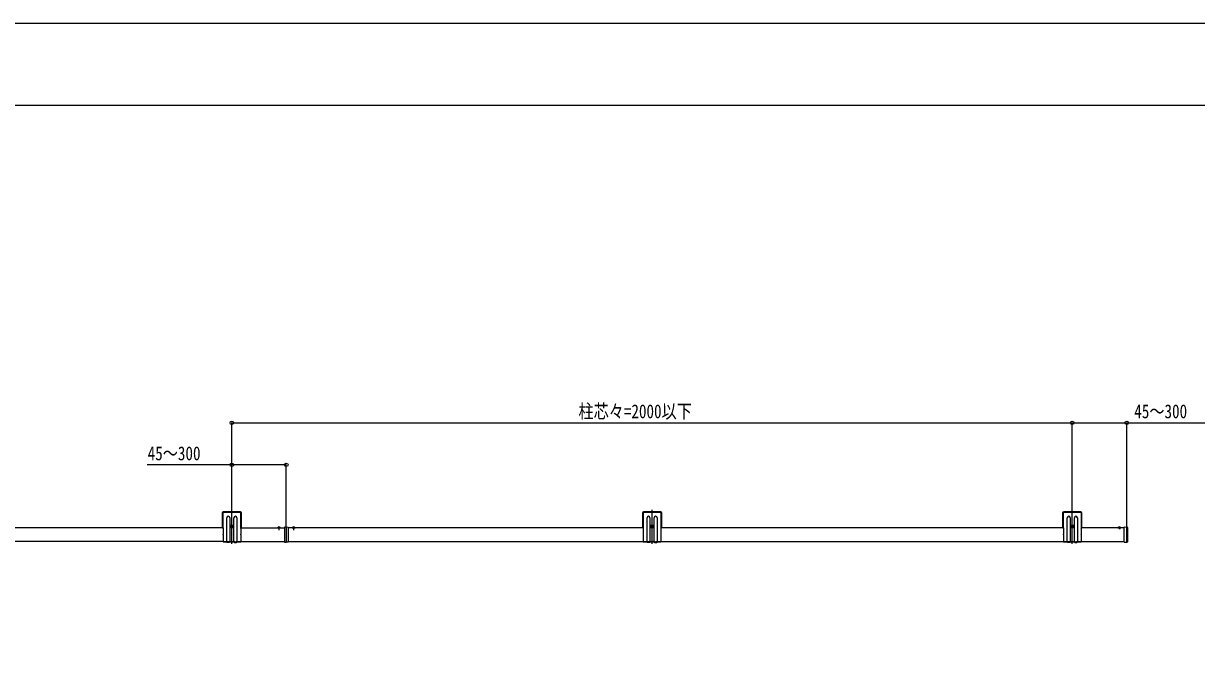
# Model space of a CAD drawing. Units: millimetres, scale not verified. Extents: x -4205 to 4205, y -2970 to 2970.
# Drawn here: x 9 to 2801, y 1454 to 2970 of the extents above; entities that cross this region are included whole.
import ezdxf
from ezdxf.enums import TextEntityAlignment as Align

# ---------------------------------------------------------------- set-up
doc = ezdxf.new("R2010")
doc.units = ezdxf.units.MM
doc.header["$LTSCALE"] = 16
for name, color, linetype in [('0-3_YKK_A1', 4, 'Continuous'), ('0-4_YKK_D', 6, 'Continuous'), ('0-5_YKK_ZWAK', 7, 'Continuous')]:
    doc.layers.add(name, color=color, linetype=linetype)
doc.styles.add('ＭＳ ゴシック', font='')
doc.styles.get('ＭＳ ゴシック').set_extended_font_data('MS Gothic')

msp = doc.modelspace()

# ---------------------------------------------------------------- linework, layer by layer
at = {"layer": '0-3_YKK_A1'}
for p, q in [((482.02, 1805.24), (482.02, 1771.74)), ((483.52, 1805.24), (483.52, 1770.24)), ((525.52, 1807.74), (484.52, 1807.74)), ((525.52, 1806.24), (484.52, 1806.24)), ((493.02, 1736.24), (493.02, 1793.94)), ((500.02, 1793.94), (500.02, 1736.24)), ((505.02, 1731.54), (505.02, 1812.44)), ((510.02, 1736.24), (510.02, 1793.94)), ((517.02, 1793.94), (517.02, 1736.24)), ((526.52, 1770.24), (526.52, 1805.24)), ((528.02, 1771.74), (528.02, 1805.24)), ((1482.02, 1805.24), (1482.02, 1771.74)), ((1483.52, 1805.24), (1483.52, 1770.24)), ((1525.52, 1807.74), (1484.52, 1807.74)), ((1525.52, 1806.24), (1484.52, 1806.24)), ((1493.02, 1736.24), (1493.02, 1793.94)), ((1500.02, 1793.94), (1500.02, 1736.24)), ((1505.02, 1731.54), (1505.02, 1812.44)), ((1510.02, 1736.24), (1510.02, 1793.94)), ((1517.02, 1793.94), (1517.02, 1736.24)), ((1526.52, 1770.24), (1526.52, 1805.24)), ((1528.02, 1771.74), (1528.02, 1805.24)), ((2482.02, 1805.24), (2482.02, 1771.74)), ((2483.52, 1805.24), (2483.52, 1770.24)), ((2525.52, 1807.74), (2484.52, 1807.74)), ((2525.52, 1806.24), (2484.52, 1806.24)), ((2493.02, 1736.24), (2493.02, 1793.94)), ((2500.02, 1793.94), (2500.02, 1736.24)), ((2505.02, 1731.54), (2505.02, 1812.44)), ((2510.02, 1736.24), (2510.02, 1793.94)), ((2517.02, 1793.94), (2517.02, 1736.24)), ((2526.52, 1770.24), (2526.52, 1805.24)), ((2528.02, 1771.74), (2528.02, 1805.24)), ((484.02, 1769.74), (-344.48, 1769.74)), ((484.02, 1769.74), (482.02, 1771.74)), ((484.02, 1769.74), (484.02, 1769.45)), ((484.02, 1768.02), (484.02, 1754.45)), ((500.77, 1772.94), (509.27, 1772.94)), ((509.27, 1772.94), (500.77, 1772.94)), ((503.77, 1772.52), (502.94, 1772.52)), ((505.02, 1768.69), (505.02, 1777.19)), ((506.26, 1773.35), (507.09, 1773.35)), ((528.02, 1771.74), (526.02, 1769.74)), ((526.02, 1769.74), (630.02, 1769.74)), ((526.02, 1769.74), (526.02, 1769.45)), ((526.02, 1768.02), (526.02, 1754.45)), ((613.42, 1769.74), (620.62, 1769.74)), ((614.97, 1771.7), (615.87, 1769.89)), ((617.02, 1769.28), (615.87, 1769.89)), ((617.02, 1773.24), (617.02, 1764.08)), ((617.02, 1769.28), (618.16, 1769.89)), ((619.07, 1771.7), (618.16, 1769.89)), ((630.02, 1771.52), (630.02, 1770.72)), ((634.52, 1771.99), (630.21, 1771.72)), ((634.52, 1770.99), (634.52, 1736.48)), ((1484.02, 1769.74), (639.02, 1769.74)), ((648.42, 1769.74), (655.62, 1769.74)), ((649.97, 1771.7), (650.87, 1769.89)), ((652.02, 1769.28), (650.87, 1769.89)), ((652.02, 1773.24), (652.02, 1764.08)), ((652.02, 1769.28), (653.16, 1769.89)), ((654.07, 1771.7), (653.16, 1769.89)), ((1484.02, 1769.74), (1482.02, 1771.74)), ((1484.02, 1769.74), (1484.02, 1769.45)), ((1484.02, 1768.02), (1484.02, 1754.45)), ((1500.77, 1772.94), (1509.27, 1772.94)), ((1509.27, 1772.94), (1500.77, 1772.94)), ((1503.77, 1772.52), (1502.94, 1772.52)), ((1505.02, 1768.69), (1505.02, 1777.19)), ((1506.26, 1773.35), (1507.09, 1773.35)), ((1528.02, 1771.74), (1526.02, 1769.74)), ((2484.02, 1769.74), (1526.02, 1769.74)), ((1526.02, 1769.74), (1526.02, 1769.45)), ((1526.02, 1768.02), (1526.02, 1754.45)), ((2484.02, 1769.74), (2482.02, 1771.74)), ((2484.02, 1769.74), (2484.02, 1769.45)), ((2484.02, 1768.02), (2484.02, 1754.45)), ((2500.77, 1772.94), (2509.27, 1772.94)), ((2509.27, 1772.94), (2500.77, 1772.94)), ((2503.77, 1772.52), (2502.94, 1772.52)), ((2505.02, 1768.69), (2505.02, 1777.19)), ((2506.26, 1773.35), (2507.09, 1773.35)), ((2528.02, 1771.74), (2526.02, 1769.74)), ((2628.52, 1769.74), (2526.02, 1769.74)), ((2526.02, 1769.74), (2526.02, 1769.45)), ((2526.02, 1768.02), (2526.02, 1754.45)), ((2613.42, 1769.74), (2620.62, 1769.74)), ((2614.97, 1771.7), (2615.87, 1769.89)), ((2617.02, 1769.28), (2615.87, 1769.89)), ((2617.02, 1773.24), (2617.02, 1766.66)), ((2617.02, 1769.28), (2618.16, 1769.89)), ((2619.07, 1771.7), (2618.16, 1769.89)), ((2628.52, 1770.99), (2628.52, 1771.67)), ((2628.52, 1736.49), (2628.52, 1770.99)), ((2628.84, 1771.97), (2635.58, 1771.55)), ((2634.52, 1734.63), (2634.52, 1772.96)), ((2636.52, 1770.56), (2636.52, 1736.92)), ((484.02, 1737.74), (-344.48, 1737.74)), ((484.02, 1753.02), (484.02, 1736.24)), ((484.02, 1737.74), (494.02, 1737.74)), ((484.02, 1736.24), (493.02, 1736.24)), ((499.02, 1735.24), (494.02, 1735.24)), ((498.02, 1736.74), (495.02, 1736.74)), ((499.02, 1737.74), (511.02, 1737.74)), ((500.02, 1736.24), (510.02, 1736.24)), ((511.02, 1735.24), (516.02, 1735.24)), ((512.02, 1736.74), (515.02, 1736.74)), ((516.02, 1737.74), (526.02, 1737.74)), ((517.02, 1736.24), (526.02, 1736.24)), ((526.02, 1753.02), (526.02, 1736.24)), ((526.02, 1737.74), (630.02, 1737.74)), ((630.21, 1735.75), (634.52, 1735.49)), ((634.52, 1735.49), (634.52, 1736.48)), ((638.83, 1735.75), (634.52, 1735.49)), ((639.02, 1737.74), (1484.02, 1737.74)), ((639.02, 1736.75), (639.02, 1735.95)), ((1484.02, 1753.02), (1484.02, 1736.24)), ((1484.02, 1737.74), (1494.02, 1737.74)), ((1484.02, 1736.24), (1493.02, 1736.24)), ((1499.02, 1735.24), (1494.02, 1735.24)), ((1498.02, 1736.74), (1495.02, 1736.74)), ((1499.02, 1737.74), (1511.02, 1737.74)), ((1500.02, 1736.24), (1510.02, 1736.24)), ((1511.02, 1735.24), (1516.02, 1735.24)), ((1512.02, 1736.74), (1515.02, 1736.74)), ((1516.02, 1737.74), (1526.02, 1737.74)), ((1517.02, 1736.24), (1526.02, 1736.24)), ((1526.02, 1753.02), (1526.02, 1736.24)), ((1526.02, 1737.74), (2484.02, 1737.74)), ((2484.02, 1753.02), (2484.02, 1736.24)), ((2484.02, 1737.74), (2494.02, 1737.74)), ((2484.02, 1736.24), (2493.02, 1736.24)), ((2499.02, 1735.24), (2494.02, 1735.24)), ((2498.02, 1736.74), (2495.02, 1736.74)), ((2499.02, 1737.74), (2511.02, 1737.74)), ((2500.02, 1736.24), (2510.02, 1736.24)), ((2511.02, 1735.24), (2516.02, 1735.24)), ((2512.02, 1736.74), (2515.02, 1736.74)), ((2516.02, 1737.74), (2526.02, 1737.74)), ((2517.02, 1736.24), (2526.02, 1736.24)), ((2526.02, 1753.02), (2526.02, 1736.24)), ((2526.02, 1737.74), (2628.52, 1737.74)), ((2628.52, 1735.81), (2628.52, 1736.49)), ((2628.84, 1735.51), (2635.58, 1735.92))]:
    msp.add_line(p, q, dxfattribs=at)
for points in [[(502.94, 1772.52), (502.94, 1773.35), (503.77, 1773.35)], [(504.6, 1774.18), (504.6, 1775.01), (505.43, 1775.01), (505.43, 1774.18)], [(505.43, 1771.69), (505.43, 1770.86), (504.6, 1770.86), (504.6, 1771.69)], [(507.09, 1773.35), (507.09, 1772.52), (506.26, 1772.52)], [(630.02, 1770.72), (630.02, 1736.75), (630.02, 1735.95)], [(634.52, 1770.99), (634.52, 1771.99), (638.83, 1771.72)], [(639.02, 1771.52), (639.02, 1770.72), (639.02, 1736.75)], [(1502.94, 1772.52), (1502.94, 1773.35), (1503.77, 1773.35)], [(1504.6, 1774.18), (1504.6, 1775.01), (1505.43, 1775.01), (1505.43, 1774.18)], [(1505.43, 1771.69), (1505.43, 1770.86), (1504.6, 1770.86), (1504.6, 1771.69)], [(1507.09, 1773.35), (1507.09, 1772.52), (1506.26, 1772.52)], [(2502.94, 1772.52), (2502.94, 1773.35), (2503.77, 1773.35)], [(2504.6, 1774.18), (2504.6, 1775.01), (2505.43, 1775.01), (2505.43, 1774.18)], [(2505.43, 1771.69), (2505.43, 1770.86), (2504.6, 1770.86), (2504.6, 1771.69)], [(2507.09, 1773.35), (2507.09, 1772.52), (2506.26, 1772.52)]]:
    msp.add_lwpolyline(points, dxfattribs=at)
for centre, radius in [((505.02, 1772.94), 4.25), ((505.02, 1772.94), 2.25), ((1505.02, 1772.94), 4.25), ((1505.02, 1772.94), 2.25), ((2505.02, 1772.94), 4.25), ((2505.02, 1772.94), 2.25)]:
    msp.add_circle(centre, radius, dxfattribs=at)
for centre, radius, start, end in [((484.52, 1805.24), 2.5, 90, 180), ((484.52, 1805.24), 1, 90, 180), ((496.52, 1793.94), 3.5, 0, 180), ((513.52, 1793.94), 3.5, 0, 180), ((525.52, 1805.24), 2.5, 0, 90), ((525.52, 1805.24), 1, 0, 90), ((1484.52, 1805.24), 2.5, 90, 180), ((1484.52, 1805.24), 1, 90, 180), ((1496.52, 1793.94), 3.5, 0, 180), ((1513.52, 1793.94), 3.5, 0, 180), ((1525.52, 1805.24), 2.5, 0, 90), ((1525.52, 1805.24), 1, 0, 90), ((2484.52, 1805.24), 2.5, 90, 180), ((2484.52, 1805.24), 1, 90, 180), ((2496.52, 1793.94), 3.5, 0, 180), ((2513.52, 1793.94), 3.5, 0, 180), ((2525.52, 1805.24), 2.5, 0, 90), ((2525.52, 1805.24), 1, 0, 90), ((483.32, 1768.74), 1, 314.427, 45.573), ((503.77, 1774.18), 0.83, 270, 0), ((503.77, 1771.69), 0.83, 0, 90), ((506.26, 1774.18), 0.83, 180, 270), ((506.26, 1771.69), 0.83, 90, 180), ((526.72, 1768.74), 1, 134.427, 225.573), ((613.42, 1769.89), 0.154, 152.71904, 270), ((617.02, 1768.04), 4.2, 27.28096, 152.71904), ((620.62, 1769.89), 0.154, 270, 27.28096), ((630.22, 1771.52), 0.2, 93.5, 180), ((638.82, 1771.52), 0.2, 0, 86.5), ((648.42, 1769.89), 0.154, 152.71904, 270), ((652.02, 1768.04), 4.2, 27.28096, 152.71904), ((655.62, 1769.89), 0.154, 270, 27.28096), ((1483.32, 1768.74), 1, 314.427, 45.573), ((1503.77, 1774.18), 0.83, 270, 0), ((1503.77, 1771.69), 0.83, 0, 90), ((1506.26, 1774.18), 0.83, 180, 270), ((1506.26, 1771.69), 0.83, 90, 180), ((1526.72, 1768.74), 1, 134.427, 225.573), ((2483.32, 1768.74), 1, 314.427, 45.573), ((2503.77, 1774.18), 0.83, 270, 0), ((2503.77, 1771.69), 0.83, 0, 90), ((2506.26, 1774.18), 0.83, 180, 270), ((2506.26, 1771.69), 0.83, 90, 180), ((2526.72, 1768.74), 1, 134.427, 225.573), ((2613.42, 1769.89), 0.154, 152.71904, 270), ((2617.02, 1768.04), 4.2, 27.28096, 152.71904), ((2620.62, 1769.89), 0.154, 270, 27.28096), ((2628.82, 1771.67), 0.3, 86.5, 180), ((2635.52, 1770.56), 1, 0, 86.5), ((483.32, 1753.74), 1, 314.427, 45.573), ((494.02, 1736.24), 1, 180, 270), ((495.02, 1737.74), 1, 180, 270), ((498.02, 1737.74), 1, 270, 0), ((499.02, 1736.24), 1, 270, 0), ((511.02, 1736.24), 1, 180, 270), ((512.02, 1737.74), 1, 180, 270), ((515.02, 1737.74), 1, 270, 0), ((516.02, 1736.24), 1, 270, 0), ((526.72, 1753.74), 1, 134.427, 225.573), ((630.22, 1735.95), 0.2, 180, 266.5), ((638.82, 1735.95), 0.2, 273.5, 0), ((1483.32, 1753.74), 1, 314.427, 45.573), ((1494.02, 1736.24), 1, 180, 270), ((1495.02, 1737.74), 1, 180, 270), ((1498.02, 1737.74), 1, 270, 0), ((1499.02, 1736.24), 1, 270, 0), ((1511.02, 1736.24), 1, 180, 270), ((1512.02, 1737.74), 1, 180, 270), ((1515.02, 1737.74), 1, 270, 0), ((1516.02, 1736.24), 1, 270, 0), ((1526.72, 1753.74), 1, 134.427, 225.573), ((2483.32, 1753.74), 1, 314.427, 45.573), ((2494.02, 1736.24), 1, 180, 270), ((2495.02, 1737.74), 1, 180, 270), ((2498.02, 1737.74), 1, 270, 0), ((2499.02, 1736.24), 1, 270, 0), ((2511.02, 1736.24), 1, 180, 270), ((2512.02, 1737.74), 1, 180, 270), ((2515.02, 1737.74), 1, 270, 0), ((2516.02, 1736.24), 1, 270, 0), ((2526.72, 1753.74), 1, 134.427, 225.573), ((2628.82, 1735.81), 0.3, 180, 273.5), ((2635.52, 1736.92), 1, 273.5, 0)]:
    msp.add_arc(centre, radius, start, end, dxfattribs=at)
at = {"layer": '0-4_YKK_D'}
for p, q in [((505.02, 1813.44), (505.02, 2020.74)), ((505.02, 2019.74), (2505.02, 2019.74)), ((2505.02, 1813.44), (2505.02, 2020.74)), ((2505.02, 1813.44), (2505.02, 2020.74)), ((2634.52, 1773.96), (2634.52, 2020.74)), ((505.02, 1813.44), (505.02, 1920.74)), ((634.52, 1772.99), (634.52, 1920.74))]:
    msp.add_line(p, q, dxfattribs=at)
for points in [[(2505.02, 2019.74), (2634.52, 2019.74), (2835.92, 2019.74)], [(634.52, 1919.74), (505.02, 1919.74), (303.62, 1919.74)]]:
    msp.add_lwpolyline(points, dxfattribs=at)
for centre in [(505.02, 2019.74), (2505.02, 2019.74), (2505.02, 2019.74), (2634.52, 2019.74), (505.02, 1919.74), (634.52, 1919.74)]:
    msp.add_circle(centre, 4.25, dxfattribs=at)
at = {"layer": '0-5_YKK_ZWAK'}
msp.add_line((3895.02, 2775), (-3904.98, 2775), dxfattribs=at)
msp.add_lwpolyline([(-4205, -2970), (4205, -2970), (4205, 2970), (-4205, 2970)], close=True, dxfattribs=at)

# ---------------------------------------------------------------- texts
at = {"layer": '0-4_YKK_D', "style": 'ＭＳ ゴシック', "width": 0.8}
for s, p in [('柱芯々=2000以下', (1329.82, 2020.74)), ('45～300', (2652.52, 2020.74)), ('45～300', (304.62, 1920.74))]:
    msp.add_text(s, height=32.99, dxfattribs=at).set_placement(p, align=Align.BOTTOM_LEFT)

doc.saveas('drawing.dxf')
